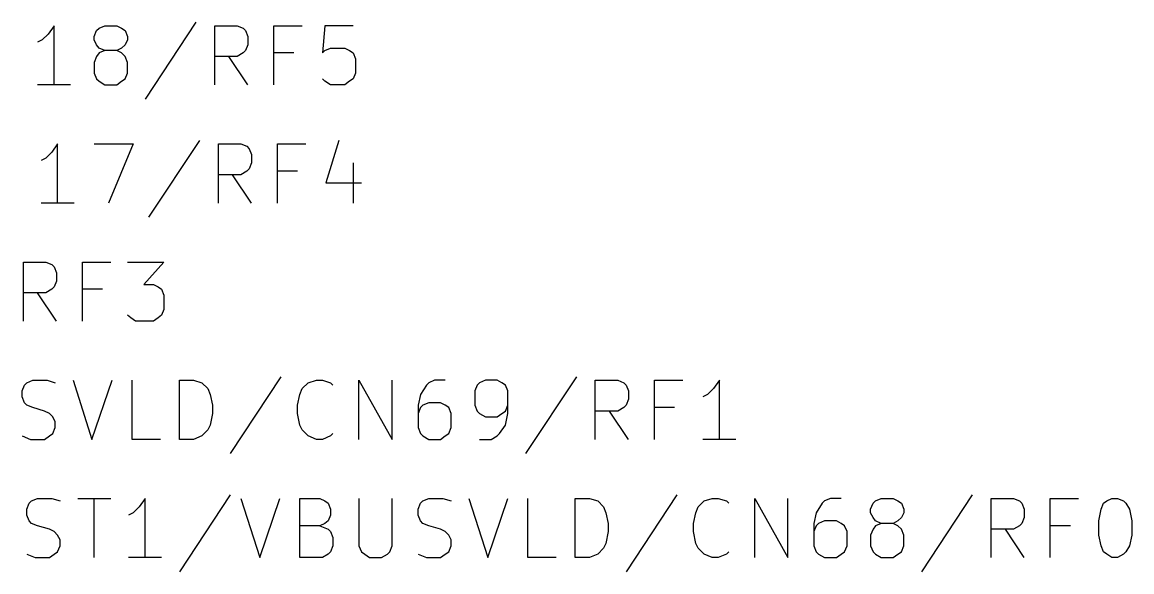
# Model space of a CAD drawing. Extents: x 10 to 287, y -200 to -10.
# Drawn here: x 75.56 to 99.42, y -115.19 to -103.38 of the extents above; entities that cross this region are included whole.
import ezdxf

# ---------------------------------------------------------------- set-up
doc = ezdxf.new("R2010")
doc.units = 0
doc.header["$MEASUREMENT"] = 0

msp = doc.modelspace()

# ---------------------------------------------------------------- linework, layer by layer
at = {"layer": 'Cyan 2'}
for p, q in [((76.2508, -103.454), (76.1238, -103.632)), ((76.2508, -104.724), (76.2508, -103.454)), ((77.1652, -103.556), (77.216, -103.505)), ((77.216, -103.505), (77.343, -103.454)), ((77.343, -103.454), (77.597, -103.454)), ((77.597, -103.454), (77.6986, -103.505)), ((77.6986, -103.505), (77.7748, -103.556)), ((79.2988, -103.378), (78.2066, -105.029)), ((79.7052, -104.724), (79.7052, -103.454)), ((79.7052, -103.454), (80.1878, -103.454)), ((80.1878, -103.454), (80.3148, -103.505)), ((80.3148, -103.505), (80.3656, -103.556)), ((80.9752, -104.724), (80.9752, -103.454)), ((80.9752, -103.454), (81.5848, -103.454)), ((82.0674, -103.454), (82.0166, -104.038)), ((82.677, -103.454), (82.0674, -103.454)), ((76.1238, -103.632), (75.9968, -103.759)), ((77.1144, -103.683), (77.1652, -103.556)), ((77.1144, -103.759), (77.1144, -103.683)), ((77.7748, -103.556), (77.8256, -103.683)), ((77.8256, -103.683), (77.8256, -103.759)), ((80.3656, -103.556), (80.4164, -103.683)), ((80.4164, -103.683), (80.4164, -103.861)), ((75.9968, -103.759), (75.8952, -103.81)), ((77.1652, -103.861), (77.1144, -103.759)), ((77.216, -103.937), (77.1652, -103.861)), ((77.343, -103.988), (77.216, -103.937)), ((77.343, -103.988), (77.216, -104.038)), ((77.597, -103.988), (77.343, -103.988)), ((77.6986, -103.937), (77.597, -103.988)), ((77.6986, -104.038), (77.597, -103.988)), ((77.7748, -103.861), (77.6986, -103.937)), ((77.8256, -103.759), (77.7748, -103.861)), ((80.3656, -103.988), (80.3148, -104.038)), ((80.4164, -103.861), (80.3656, -103.988)), ((82.0166, -104.038), (82.0674, -103.988)), ((82.0674, -103.988), (82.1944, -103.937)), ((82.1944, -103.937), (82.4992, -103.937)), ((82.4992, -103.937), (82.6008, -103.988)), ((82.6008, -103.988), (82.677, -104.038)), ((77.1652, -104.115), (77.1144, -104.242)), ((77.216, -104.038), (77.1652, -104.115)), ((77.7748, -104.115), (77.6986, -104.038)), ((77.8256, -104.242), (77.7748, -104.115)), ((80.1878, -104.115), (79.7052, -104.115)), ((80.4164, -104.724), (80.01, -104.115)), ((80.3148, -104.038), (80.1878, -104.115)), ((81.407, -104.038), (80.9752, -104.038)), ((82.677, -104.038), (82.7278, -104.165)), ((82.7278, -104.165), (82.7278, -104.47)), ((77.1144, -104.242), (77.1144, -104.47)), ((77.8256, -104.47), (77.8256, -104.242)), ((77.1144, -104.47), (77.1652, -104.597)), ((77.1652, -104.597), (77.216, -104.648)), ((77.216, -104.648), (77.343, -104.724)), ((77.597, -104.724), (77.6986, -104.648)), ((77.6986, -104.648), (77.7748, -104.597)), ((77.7748, -104.597), (77.8256, -104.47)), ((82.0674, -104.648), (82.0166, -104.597)), ((82.1944, -104.724), (82.0674, -104.648)), ((82.6008, -104.648), (82.4992, -104.724)), ((82.677, -104.597), (82.6008, -104.648)), ((82.7278, -104.47), (82.677, -104.597)), ((76.6064, -104.724), (75.8952, -104.724)), ((77.343, -104.724), (77.597, -104.724)), ((82.4992, -104.724), (82.1944, -104.724)), ((76.327, -105.994), (76.2, -106.172)), ((76.327, -107.264), (76.327, -105.994)), ((77.1144, -105.994), (77.9526, -105.994)), ((77.9526, -105.994), (77.4192, -107.264)), ((79.375, -105.918), (78.2828, -107.569)), ((79.7814, -107.264), (79.7814, -105.994)), ((79.7814, -105.994), (80.264, -105.994)), ((80.264, -105.994), (80.391, -106.045)), ((80.391, -106.045), (80.4418, -106.096)), ((80.4418, -106.096), (80.4926, -106.223)), ((81.0514, -107.264), (81.0514, -105.994)), ((81.0514, -105.994), (81.661, -105.994)), ((82.3722, -105.918), (82.0928, -106.832)), ((76.073, -106.299), (75.9714, -106.35)), ((76.2, -106.172), (76.073, -106.299)), ((80.4926, -106.223), (80.4926, -106.401)), ((80.391, -106.578), (80.264, -106.655)), ((80.4418, -106.528), (80.391, -106.578)), ((80.4926, -106.401), (80.4418, -106.528)), ((81.4832, -106.578), (81.0514, -106.578)), ((82.677, -106.401), (82.677, -107.264)), ((80.264, -106.655), (79.7814, -106.655)), ((80.4926, -107.264), (80.0862, -106.655)), ((82.0928, -106.832), (82.8548, -106.832)), ((76.6826, -107.264), (75.9714, -107.264)), ((75.5904, -109.804), (75.5904, -108.534)), ((75.5904, -108.534), (76.073, -108.534)), ((76.073, -108.534), (76.2, -108.585)), ((76.2, -108.585), (76.2508, -108.636)), ((76.2508, -108.636), (76.3016, -108.763)), ((76.8604, -109.804), (76.8604, -108.534)), ((76.8604, -108.534), (77.47, -108.534)), ((77.8256, -108.534), (78.613, -108.534)), ((78.613, -108.534), (78.1812, -109.017)), ((76.3016, -108.941), (76.2508, -109.068)), ((76.3016, -108.763), (76.3016, -108.941)), ((76.073, -109.195), (75.5904, -109.195)), ((76.3016, -109.804), (75.8952, -109.195)), ((76.2, -109.118), (76.073, -109.195)), ((76.2508, -109.068), (76.2, -109.118)), ((77.2922, -109.118), (76.8604, -109.118)), ((78.1812, -109.017), (78.3844, -109.017)), ((78.3844, -109.017), (78.486, -109.068)), ((78.486, -109.068), (78.5622, -109.118)), ((78.5622, -109.118), (78.613, -109.245)), ((78.613, -109.245), (78.613, -109.55)), ((77.9018, -109.728), (77.8256, -109.677)), ((78.5622, -109.677), (78.486, -109.728)), ((78.613, -109.55), (78.5622, -109.677)), ((78.0034, -109.804), (77.9018, -109.728)), ((78.3844, -109.804), (78.0034, -109.804)), ((78.486, -109.728), (78.3844, -109.804)), ((75.6158, -111.176), (75.6666, -111.125)), ((75.6666, -111.125), (75.7936, -111.074)), ((75.7936, -111.074), (76.0984, -111.074)), ((76.0984, -111.074), (76.2762, -111.125)), ((76.6572, -111.074), (77.0636, -112.344)), ((77.0636, -112.344), (77.4954, -111.074)), ((77.9272, -112.344), (77.9272, -111.074)), ((78.9432, -112.344), (78.9432, -111.074)), ((78.9432, -111.074), (79.248, -111.074)), ((79.248, -111.074), (79.4258, -111.125)), ((79.4258, -111.125), (79.5528, -111.252)), ((81.1276, -110.998), (80.0354, -112.649)), ((81.5848, -111.252), (81.7118, -111.125)), ((81.7118, -111.125), (81.8896, -111.074)), ((81.8896, -111.074), (82.0166, -111.074)), ((82.0166, -111.074), (82.1944, -111.125)), ((82.1944, -111.125), (82.2452, -111.176)), ((82.804, -112.344), (82.804, -111.074)), ((82.804, -111.074), (83.5152, -112.344)), ((83.5152, -112.344), (83.5152, -111.074)), ((84.3026, -111.125), (84.2518, -111.176)), ((84.4296, -111.074), (84.3026, -111.125)), ((84.6582, -111.074), (84.4296, -111.074)), ((85.3948, -111.125), (85.344, -111.176)), ((85.5218, -111.074), (85.3948, -111.125)), ((85.7758, -111.074), (85.5218, -111.074)), ((85.8774, -111.125), (85.7758, -111.074)), ((85.9536, -111.176), (85.8774, -111.125)), ((87.4776, -110.998), (86.3854, -112.649)), ((87.884, -112.344), (87.884, -111.074)), ((87.884, -111.074), (88.3666, -111.074)), ((88.3666, -111.074), (88.4936, -111.125)), ((88.4936, -111.125), (88.5444, -111.176)), ((89.154, -112.344), (89.154, -111.074)), ((89.154, -111.074), (89.7636, -111.074)), ((90.551, -111.074), (90.424, -111.252)), ((90.551, -112.344), (90.551, -111.074)), ((75.565, -111.303), (75.6158, -111.176)), ((75.565, -111.43), (75.565, -111.303)), ((79.5528, -111.252), (79.6036, -111.379)), ((79.6036, -111.379), (79.6544, -111.608)), ((81.4832, -111.608), (81.534, -111.379)), ((81.534, -111.379), (81.5848, -111.252)), ((84.1248, -111.379), (84.074, -111.608)), ((84.2518, -111.176), (84.1248, -111.379)), ((85.344, -111.176), (85.2932, -111.303)), ((85.2932, -111.303), (85.2932, -111.608)), ((86.0044, -111.303), (85.9536, -111.176)), ((86.0044, -111.785), (86.0044, -111.303)), ((88.5444, -111.176), (88.5952, -111.303)), ((88.5952, -111.303), (88.5952, -111.481)), ((90.297, -111.379), (90.1954, -111.43)), ((90.424, -111.252), (90.297, -111.379)), ((75.6158, -111.557), (75.565, -111.43)), ((75.6666, -111.608), (75.6158, -111.557)), ((75.7936, -111.658), (75.6666, -111.608)), ((79.6544, -111.608), (79.6544, -111.785)), ((81.4832, -111.785), (81.4832, -111.608)), ((84.074, -111.608), (84.074, -112.09)), ((84.1756, -111.608), (84.1248, -111.658)), ((84.3026, -111.557), (84.1756, -111.608)), ((84.5566, -111.557), (84.3026, -111.557)), ((84.6582, -111.608), (84.5566, -111.557)), ((84.7344, -111.658), (84.6582, -111.608)), ((85.2932, -111.608), (85.344, -111.735)), ((85.9536, -111.735), (86.0044, -111.608)), ((88.5444, -111.608), (88.4936, -111.658)), ((88.5952, -111.481), (88.5444, -111.608)), ((76.0476, -111.735), (75.7936, -111.658)), ((76.1492, -111.785), (76.0476, -111.735)), ((76.2254, -111.862), (76.1492, -111.785)), ((79.6544, -111.785), (79.6036, -112.039)), ((81.534, -112.039), (81.4832, -111.785)), ((84.1248, -111.658), (84.074, -111.785)), ((84.7852, -111.785), (84.7344, -111.658)), ((84.7852, -112.09), (84.7852, -111.785)), ((85.344, -111.735), (85.3948, -111.785)), ((85.3948, -111.785), (85.5218, -111.862)), ((85.7758, -111.862), (85.8774, -111.785)), ((85.8774, -111.785), (85.9536, -111.735)), ((85.9536, -112.039), (86.0044, -111.785)), ((88.3666, -111.735), (87.884, -111.735)), ((88.5952, -112.344), (88.1888, -111.735)), ((88.4936, -111.658), (88.3666, -111.735)), ((89.5858, -111.658), (89.154, -111.658)), ((76.2762, -111.963), (76.2254, -111.862)), ((76.2254, -112.217), (76.2762, -112.09)), ((76.2762, -112.09), (76.2762, -111.963)), ((79.6036, -112.039), (79.5528, -112.141)), ((81.5848, -112.141), (81.534, -112.039)), ((84.074, -112.09), (84.1248, -112.217)), ((84.7344, -112.217), (84.7852, -112.09)), ((85.5218, -111.862), (85.7758, -111.862)), ((85.8266, -112.217), (85.9536, -112.039)), ((75.565, -112.268), (75.7428, -112.344)), ((76.0476, -112.344), (76.1492, -112.268)), ((76.1492, -112.268), (76.2254, -112.217)), ((79.4258, -112.268), (79.248, -112.344)), ((79.5528, -112.141), (79.4258, -112.268)), ((81.7118, -112.268), (81.5848, -112.141)), ((81.8896, -112.344), (81.7118, -112.268)), ((82.1944, -112.268), (82.0166, -112.344)), ((82.2452, -112.217), (82.1944, -112.268)), ((84.1248, -112.217), (84.1756, -112.268)), ((84.1756, -112.268), (84.3026, -112.344)), ((84.5566, -112.344), (84.6582, -112.268)), ((84.6582, -112.268), (84.7344, -112.217)), ((85.6488, -112.344), (85.7758, -112.268)), ((85.7758, -112.268), (85.8266, -112.217)), ((75.7428, -112.344), (76.0476, -112.344)), ((78.5368, -112.344), (77.9272, -112.344)), ((79.248, -112.344), (78.9432, -112.344)), ((82.0166, -112.344), (81.8896, -112.344)), ((84.3026, -112.344), (84.5566, -112.344)), ((85.3948, -112.344), (85.6488, -112.344)), ((90.9066, -112.344), (90.1954, -112.344)), ((75.6666, -113.843), (75.7174, -113.716)), ((75.7174, -113.716), (75.7682, -113.665)), ((75.7682, -113.665), (75.8952, -113.614)), ((75.8952, -113.614), (76.2, -113.614)), ((76.2, -113.614), (76.3778, -113.665)), ((76.7588, -113.614), (77.47, -113.614)), ((77.1144, -114.884), (77.1144, -113.614)), ((78.2066, -113.614), (78.0796, -113.792)), ((78.2066, -114.884), (78.2066, -113.614)), ((80.0354, -113.538), (78.9432, -115.189)), ((80.264, -113.614), (80.6704, -114.884)), ((80.6704, -114.884), (81.1022, -113.614)), ((81.534, -114.884), (81.534, -113.614)), ((81.534, -113.614), (81.9658, -113.614)), ((81.9658, -113.614), (82.0674, -113.665)), ((82.0674, -113.665), (82.1436, -113.716)), ((82.1436, -113.716), (82.1944, -113.843)), ((82.804, -113.614), (82.804, -114.63)), ((83.5152, -114.63), (83.5152, -113.614)), ((84.074, -113.843), (84.1248, -113.716)), ((84.1248, -113.716), (84.1756, -113.665)), ((84.1756, -113.665), (84.3026, -113.614)), ((84.3026, -113.614), (84.6074, -113.614)), ((84.6074, -113.614), (84.7852, -113.665)), ((85.1662, -113.614), (85.5726, -114.884)), ((85.5726, -114.884), (86.0044, -113.614)), ((86.4362, -114.884), (86.4362, -113.614)), ((87.4522, -114.884), (87.4522, -113.614)), ((87.4522, -113.614), (87.757, -113.614)), ((87.757, -113.614), (87.9348, -113.665)), ((87.9348, -113.665), (88.0618, -113.792)), ((89.6366, -113.538), (88.5444, -115.189)), ((90.0938, -113.792), (90.2208, -113.665)), ((90.2208, -113.665), (90.3986, -113.614)), ((90.3986, -113.614), (90.5256, -113.614)), ((90.5256, -113.614), (90.7034, -113.665)), ((90.7034, -113.665), (90.7542, -113.716)), ((91.313, -114.884), (91.313, -113.614)), ((91.313, -113.614), (92.0242, -114.884)), ((92.0242, -114.884), (92.0242, -113.614)), ((92.7608, -113.716), (92.6338, -113.919)), ((92.8116, -113.665), (92.7608, -113.716)), ((92.9386, -113.614), (92.8116, -113.665)), ((93.1672, -113.614), (92.9386, -113.614)), ((93.8022, -113.843), (93.853, -113.716)), ((93.853, -113.716), (93.9038, -113.665)), ((93.9038, -113.665), (94.0308, -113.614)), ((94.0308, -113.614), (94.2848, -113.614)), ((94.2848, -113.614), (94.3864, -113.665)), ((94.3864, -113.665), (94.4626, -113.716)), ((94.4626, -113.716), (94.5134, -113.843)), ((95.9866, -113.538), (94.8944, -115.189)), ((96.393, -114.884), (96.393, -113.614)), ((96.393, -113.614), (96.8756, -113.614)), ((96.8756, -113.614), (97.0026, -113.665)), ((97.0026, -113.665), (97.0534, -113.716)), ((97.0534, -113.716), (97.1042, -113.843)), ((97.663, -114.884), (97.663, -113.614)), ((97.663, -113.614), (98.2726, -113.614)), ((98.7552, -113.843), (98.806, -113.716)), ((98.806, -113.716), (98.8822, -113.665)), ((98.8822, -113.665), (98.9838, -113.614)), ((98.9838, -113.614), (99.1108, -113.614)), ((99.1108, -113.614), (99.2378, -113.665)), ((99.2378, -113.665), (99.2886, -113.716)), ((99.2886, -113.716), (99.3648, -113.843)), ((75.6666, -113.97), (75.6666, -113.843)), ((75.7174, -114.097), (75.6666, -113.97)), ((77.9526, -113.919), (77.851, -113.97)), ((78.0796, -113.792), (77.9526, -113.919)), ((82.1944, -113.97), (82.1436, -114.097)), ((82.1944, -113.843), (82.1944, -113.97)), ((84.074, -113.97), (84.074, -113.843)), ((84.1248, -114.097), (84.074, -113.97)), ((88.0618, -113.792), (88.1126, -113.919)), ((88.1126, -113.919), (88.1634, -114.148)), ((89.9922, -114.148), (90.043, -113.919)), ((90.043, -113.919), (90.0938, -113.792)), ((92.6338, -113.919), (92.583, -114.148)), ((93.8022, -113.919), (93.8022, -113.843)), ((93.853, -114.021), (93.8022, -113.919)), ((94.5134, -113.919), (94.4626, -114.021)), ((94.5134, -113.843), (94.5134, -113.919)), ((97.1042, -113.843), (97.1042, -114.021)), ((98.7044, -114.097), (98.7552, -113.843)), ((99.3648, -113.843), (99.4156, -114.097)), ((75.7682, -114.148), (75.7174, -114.097)), ((75.8952, -114.198), (75.7682, -114.148)), ((76.1492, -114.275), (75.8952, -114.198)), ((81.9658, -114.198), (81.534, -114.198)), ((82.0674, -114.148), (81.9658, -114.198)), ((81.9658, -114.198), (82.1436, -114.275)), ((82.1436, -114.097), (82.0674, -114.148)), ((84.1756, -114.148), (84.1248, -114.097)), ((84.3026, -114.198), (84.1756, -114.148)), ((84.5566, -114.275), (84.3026, -114.198)), ((88.1634, -114.148), (88.1634, -114.325)), ((89.9922, -114.325), (89.9922, -114.148)), ((92.583, -114.148), (92.583, -114.63)), ((92.6338, -114.198), (92.583, -114.325)), ((92.6846, -114.148), (92.6338, -114.198)), ((92.8116, -114.097), (92.6846, -114.148)), ((93.0656, -114.097), (92.8116, -114.097)), ((93.1672, -114.148), (93.0656, -114.097)), ((93.2434, -114.198), (93.1672, -114.148)), ((93.2942, -114.325), (93.2434, -114.198)), ((93.9038, -114.097), (93.853, -114.021)), ((93.9038, -114.198), (93.853, -114.275)), ((94.0308, -114.148), (93.9038, -114.097)), ((94.0308, -114.148), (93.9038, -114.198)), ((94.2848, -114.148), (94.0308, -114.148)), ((94.3864, -114.097), (94.2848, -114.148)), ((94.3864, -114.198), (94.2848, -114.148)), ((94.4626, -114.021), (94.3864, -114.097)), ((94.4626, -114.275), (94.3864, -114.198)), ((97.0026, -114.198), (96.8756, -114.275)), ((97.0534, -114.148), (97.0026, -114.198)), ((97.1042, -114.021), (97.0534, -114.148)), ((98.0948, -114.198), (97.663, -114.198)), ((98.7044, -114.402), (98.7044, -114.097)), ((99.4156, -114.097), (99.4156, -114.402)), ((76.2508, -114.325), (76.1492, -114.275)), ((76.327, -114.402), (76.2508, -114.325)), ((76.3778, -114.503), (76.327, -114.402)), ((82.1436, -114.275), (82.1944, -114.325)), ((82.1944, -114.325), (82.2452, -114.452)), ((82.2452, -114.452), (82.2452, -114.63)), ((84.6582, -114.325), (84.5566, -114.275)), ((84.7344, -114.402), (84.6582, -114.325)), ((84.7852, -114.503), (84.7344, -114.402)), ((88.1634, -114.325), (88.1126, -114.579)), ((90.043, -114.579), (89.9922, -114.325)), ((93.2942, -114.63), (93.2942, -114.325)), ((93.853, -114.275), (93.8022, -114.402)), ((93.8022, -114.402), (93.8022, -114.63)), ((94.5134, -114.402), (94.4626, -114.275)), ((94.5134, -114.63), (94.5134, -114.402)), ((96.8756, -114.275), (96.393, -114.275)), ((97.1042, -114.884), (96.6978, -114.275)), ((98.7552, -114.63), (98.7044, -114.402)), ((99.4156, -114.402), (99.3648, -114.63)), ((76.327, -114.757), (76.3778, -114.63)), ((76.3778, -114.63), (76.3778, -114.503)), ((82.2452, -114.63), (82.1944, -114.757)), ((82.804, -114.63), (82.8548, -114.757)), ((83.4644, -114.757), (83.5152, -114.63)), ((84.7344, -114.757), (84.7852, -114.63)), ((84.7852, -114.63), (84.7852, -114.503)), ((88.0618, -114.681), (87.9348, -114.808)), ((88.1126, -114.579), (88.0618, -114.681)), ((90.0938, -114.681), (90.043, -114.579)), ((90.2208, -114.808), (90.0938, -114.681)), ((92.583, -114.63), (92.6338, -114.757)), ((93.2434, -114.757), (93.2942, -114.63)), ((93.8022, -114.63), (93.853, -114.757)), ((94.4626, -114.757), (94.5134, -114.63)), ((98.806, -114.757), (98.7552, -114.63)), ((99.3648, -114.63), (99.2886, -114.757)), ((75.6666, -114.808), (75.8444, -114.884)), ((75.8444, -114.884), (76.1492, -114.884)), ((76.1492, -114.884), (76.2508, -114.808)), ((76.2508, -114.808), (76.327, -114.757)), ((78.5622, -114.884), (77.851, -114.884)), ((82.0166, -114.884), (81.534, -114.884)), ((82.1436, -114.808), (82.0166, -114.884)), ((82.1944, -114.757), (82.1436, -114.808)), ((82.8548, -114.757), (82.931, -114.808)), ((82.931, -114.808), (83.0326, -114.884)), ((83.0326, -114.884), (83.2866, -114.884)), ((83.2866, -114.884), (83.4136, -114.808)), ((83.4136, -114.808), (83.4644, -114.757)), ((84.074, -114.808), (84.2518, -114.884)), ((84.2518, -114.884), (84.5566, -114.884)), ((84.5566, -114.884), (84.6582, -114.808)), ((84.6582, -114.808), (84.7344, -114.757)), ((87.0458, -114.884), (86.4362, -114.884)), ((87.757, -114.884), (87.4522, -114.884)), ((87.9348, -114.808), (87.757, -114.884)), ((90.3986, -114.884), (90.2208, -114.808)), ((90.5256, -114.884), (90.3986, -114.884)), ((90.7034, -114.808), (90.5256, -114.884)), ((90.7542, -114.757), (90.7034, -114.808)), ((92.6338, -114.757), (92.6846, -114.808)), ((92.6846, -114.808), (92.8116, -114.884)), ((92.8116, -114.884), (93.0656, -114.884)), ((93.0656, -114.884), (93.1672, -114.808)), ((93.1672, -114.808), (93.2434, -114.757)), ((93.853, -114.757), (93.9038, -114.808)), ((93.9038, -114.808), (94.0308, -114.884)), ((94.0308, -114.884), (94.2848, -114.884)), ((94.2848, -114.884), (94.3864, -114.808)), ((94.3864, -114.808), (94.4626, -114.757)), ((98.8822, -114.808), (98.806, -114.757)), ((98.9838, -114.884), (98.8822, -114.808)), ((99.1108, -114.884), (98.9838, -114.884)), ((99.2378, -114.808), (99.1108, -114.884)), ((99.2886, -114.757), (99.2378, -114.808))]:
    msp.add_line(p, q, dxfattribs=at)

doc.saveas('drawing.dxf')
